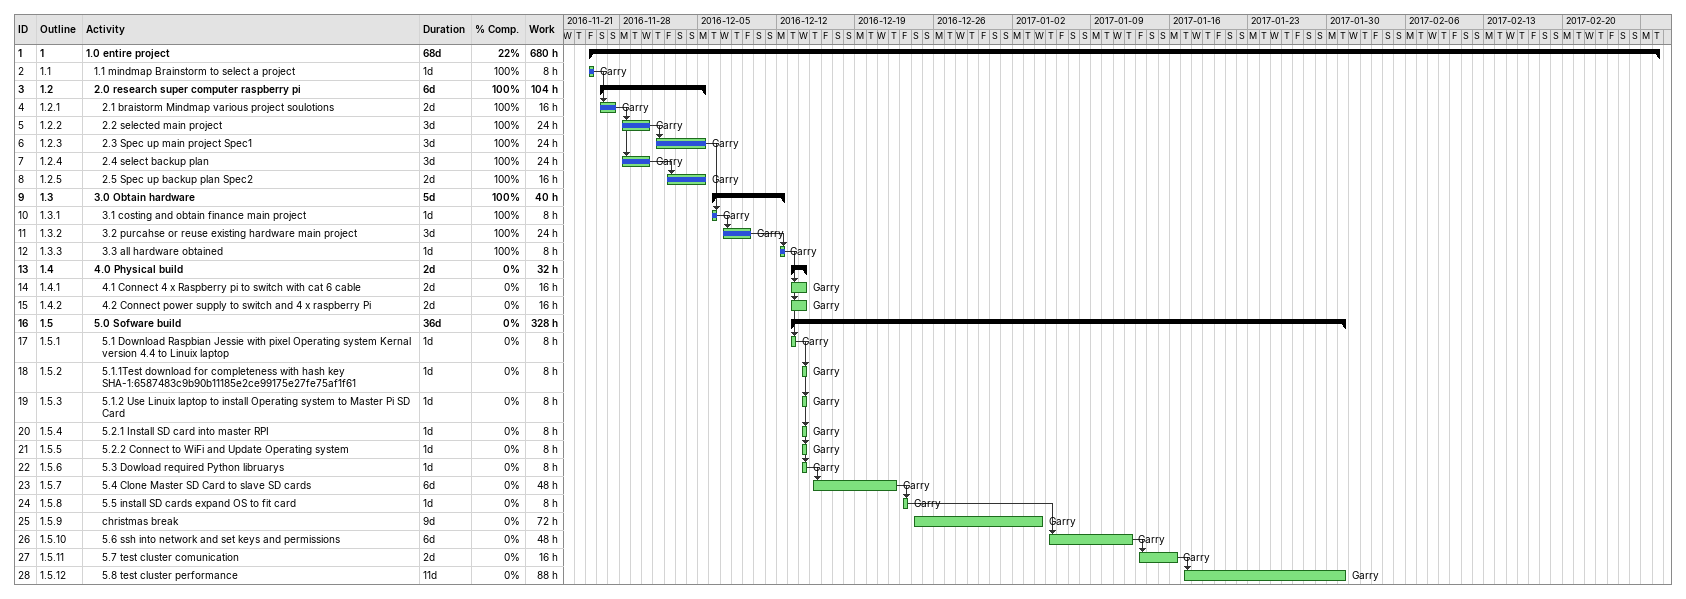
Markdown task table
| ID | WBS | Task | Duration | Start | Finish | Predecessors | Resources | % complete | Work (h) |
|---|---|---|---|---|---|---|---|---|---|
| 1 | 1 | **1.0 entire project** | 68d | 2016-11-25 | 2017-02-28 |  |  | 22 | 680 |
| 2 | 1.1 | 1.1 mindmap Brainstorm to select a project | 1d | 2016-11-25 | 2016-11-25 |  | Garry | 100 | 8 |
| 3 | 1.2 | **2.0 research super computer raspberry pi** | 6d | 2016-11-26 | 2016-12-05 |  |  | 100 | 104 |
| 4 | 1.2.1 | 2.1 braistorm Mindmap various project soulotions | 2d | 2016-11-26 | 2016-11-27 | 2 | Garry | 100 | 16 |
| 5 | 1.2.2 | 2.2 selected main project | 3d | 2016-11-28 | 2016-11-30 | 4 | Garry | 100 | 24 |
| 6 | 1.2.3 | 2.3 Spec up main project Spec1 | 3d | 2016-12-01 | 2016-12-05 | 5 | Garry | 100 | 24 |
| 7 | 1.2.4 | 2.4 select backup plan | 3d | 2016-11-28 | 2016-11-30 | 4 | Garry | 100 | 24 |
| 8 | 1.2.5 | 2.5 Spec up backup plan Spec2 | 2d | 2016-12-02 | 2016-12-05 | 7 | Garry | 100 | 16 |
| 9 | 1.3 | **3.0 Obtain hardware** | 5d | 2016-12-06 | 2016-12-12 |  |  | 100 | 40 |
| 10 | 1.3.1 | 3.1 costing and obtain finance main project | 1d | 2016-12-06 | 2016-12-06 | 6 | Garry | 100 | 8 |
| 11 | 1.3.2 | 3.2 purcahse or reuse existing hardware main project | 3d | 2016-12-07 | 2016-12-09 | 10 | Garry | 100 | 24 |
| 12 | 1.3.3 | 3.3 all hardware obtained | 1d | 2016-12-12 | 2016-12-12 | 11 | Garry | 100 | 8 |
| 13 | 1.4 | **4.0 Physical build** | 2d | 2016-12-13 | 2016-12-14 |  |  | 0 | 32 |
| 14 | 1.4.1 | 4.1 Connect 4 x Raspberry pi to switch with cat 6 cable | 2d | 2016-12-13 | 2016-12-14 | 12 | Garry | 0 | 16 |
| 15 | 1.4.2 | 4.2 Connect power supply to switch and 4 x raspberry Pi | 2d | 2016-12-13 | 2016-12-14 | 12 | Garry | 0 | 16 |
| 16 | 1.5 | **5.0 Sofware build** | 36d | 2016-12-13 | 2017-01-31 |  |  | 0 | 328 |
| 17 | 1.5.1 | 5.1 Download Raspbian Jessie with pixel Operating system Kernal version 4.4 to Linuix laptop | 1d | 2016-12-13 | 2016-12-13 | 12 | Garry | 0 | 8 |
| 18 | 1.5.2 | 5.1.1Test download for completeness with hash key SHA-1:6587483c9b90b11185e2ce99175e27fe75af1f61 | 1d | 2016-12-14 | 2016-12-14 | 17 | Garry | 0 | 8 |
| 19 | 1.5.3 | 5.1.2 Use Linuix laptop to install Operating system to Master Pi SD Card | 1d | 2016-12-14 | 2016-12-14 | 17 | Garry | 0 | 8 |
| 20 | 1.5.4 | 5.2.1 Install SD card into master RPI | 1d | 2016-12-14 | 2016-12-14 | 17 | Garry | 0 | 8 |
| 21 | 1.5.5 | 5.2.2 Connect to WiFi and Update Operating system | 1d | 2016-12-14 | 2016-12-14 | 17 | Garry | 0 | 8 |
| 22 | 1.5.6 | 5.3 Dowload required Python libruarys | 1d | 2016-12-14 | 2016-12-14 | 17 | Garry | 0 | 8 |
| 23 | 1.5.7 | 5.4 Clone Master SD Card to slave SD cards | 6d | 2016-12-15 | 2016-12-22 | 22 | Garry | 0 | 48 |
| 24 | 1.5.8 | 5.5 install SD cards expand OS to fit card | 1d | 2016-12-23 | 2016-12-23 | 23 | Garry | 0 | 8 |
| 25 | 1.5.9 | christmas break | 9d | 2016-12-24 | 2017-01-04 |  | Garry | 0 | 72 |
| 26 | 1.5.10 | 5.6 ssh into network and set keys and permissions | 6d | 2017-01-05 | 2017-01-12 | 24 | Garry | 0 | 48 |
| 27 | 1.5.11 | 5.7 test cluster comunication | 2d | 2017-01-13 | 2017-01-16 | 26 | Garry | 0 | 16 |
| 28 | 1.5.12 | 5.8 test cluster performance | 11d | 2017-01-17 | 2017-01-31 | 27 | Garry | 0 | 88 |
